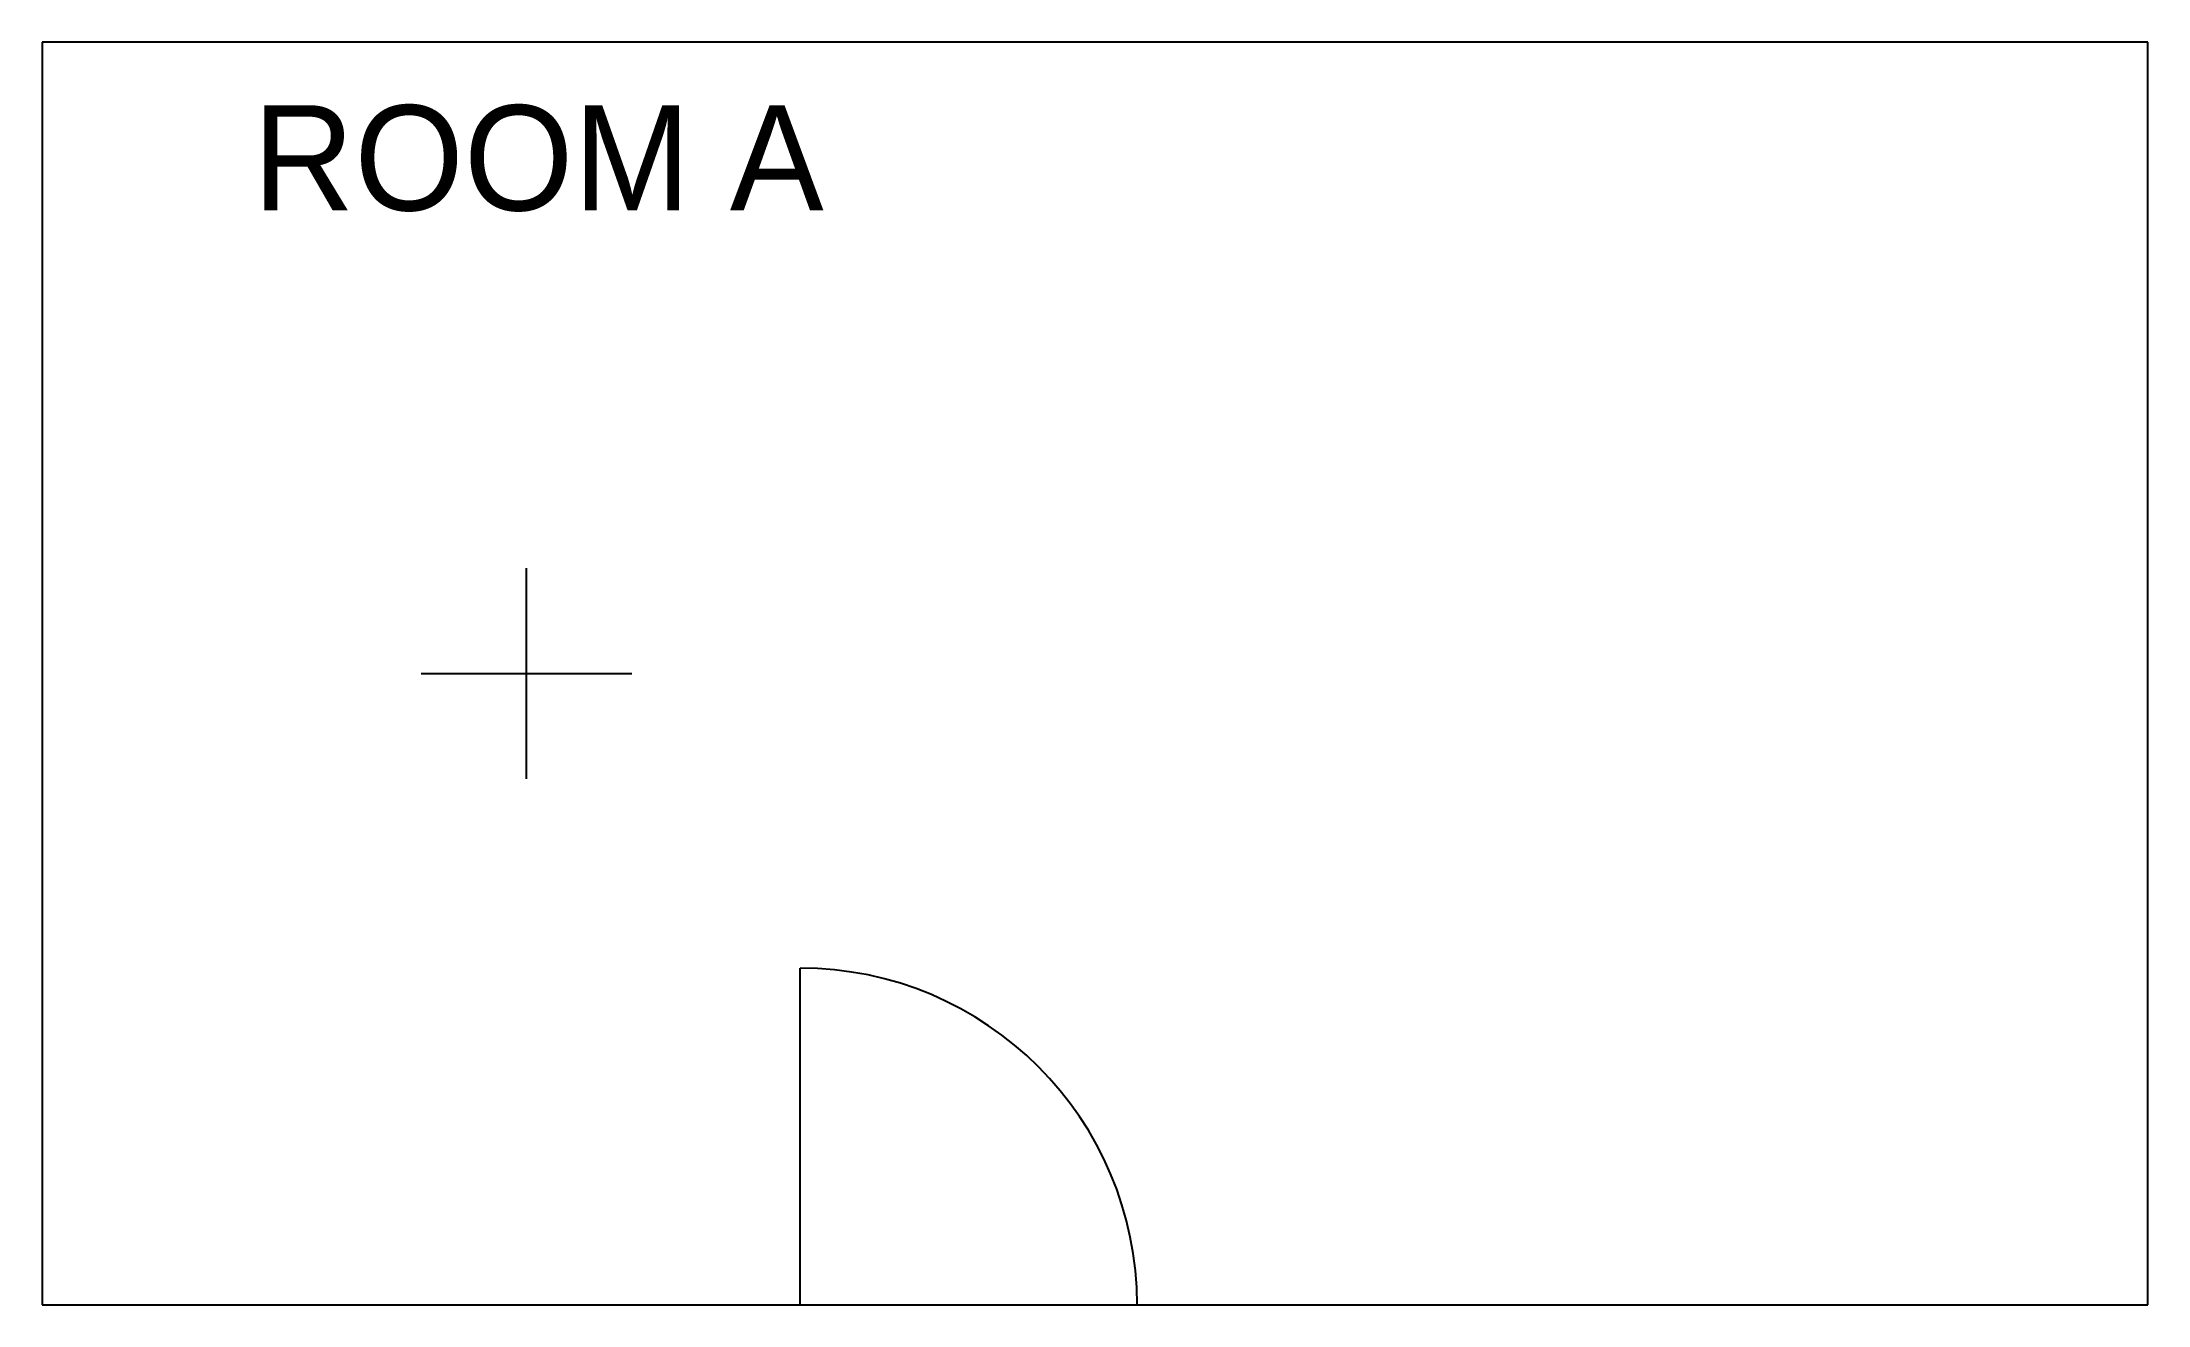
# Model space of a CAD drawing. Header units: millimetres. Extents: x 0 to 5000, y 0 to 3000.
import ezdxf

# ---------------------------------------------------------------- set-up
doc = ezdxf.new("R2010")
doc.units = ezdxf.units.MM
for name, color, linetype in [('CENTER', 4, 'Continuous'), ('DOOR', 3, 'CONTINUOUS'), ('TEXT', 2, 'CONTINUOUS'), ('WALL', 7, 'CONTINUOUS')]:
    doc.layers.add(name, color=color, linetype=linetype)

msp = doc.modelspace()

# ---------------------------------------------------------------- linework, layer by layer
at = {"layer": 'CENTER'}
for p, q in [((1150, 1250), (1150, 1750)), ((900, 1500), (1400, 1500))]:
    msp.add_line(p, q, dxfattribs=at)
at = {"layer": 'DOOR'}
msp.add_line((1800, 0), (1800, 800), dxfattribs=at)
msp.add_arc((1800, 0), 800, 0, 90, dxfattribs=at)
at = {"layer": 'WALL'}
for p, q in [((5000, 3000), (0, 3000)), ((0, 3000), (0, 0)), ((5000, 0), (5000, 3000)), ((0, 0), (5000, 0))]:
    msp.add_line(p, q, dxfattribs=at)

# ---------------------------------------------------------------- texts
at = {"layer": 'TEXT'}
msp.add_text('ROOM A', height=250, dxfattribs=at).set_placement((500, 2600))

doc.saveas('drawing.dxf')
